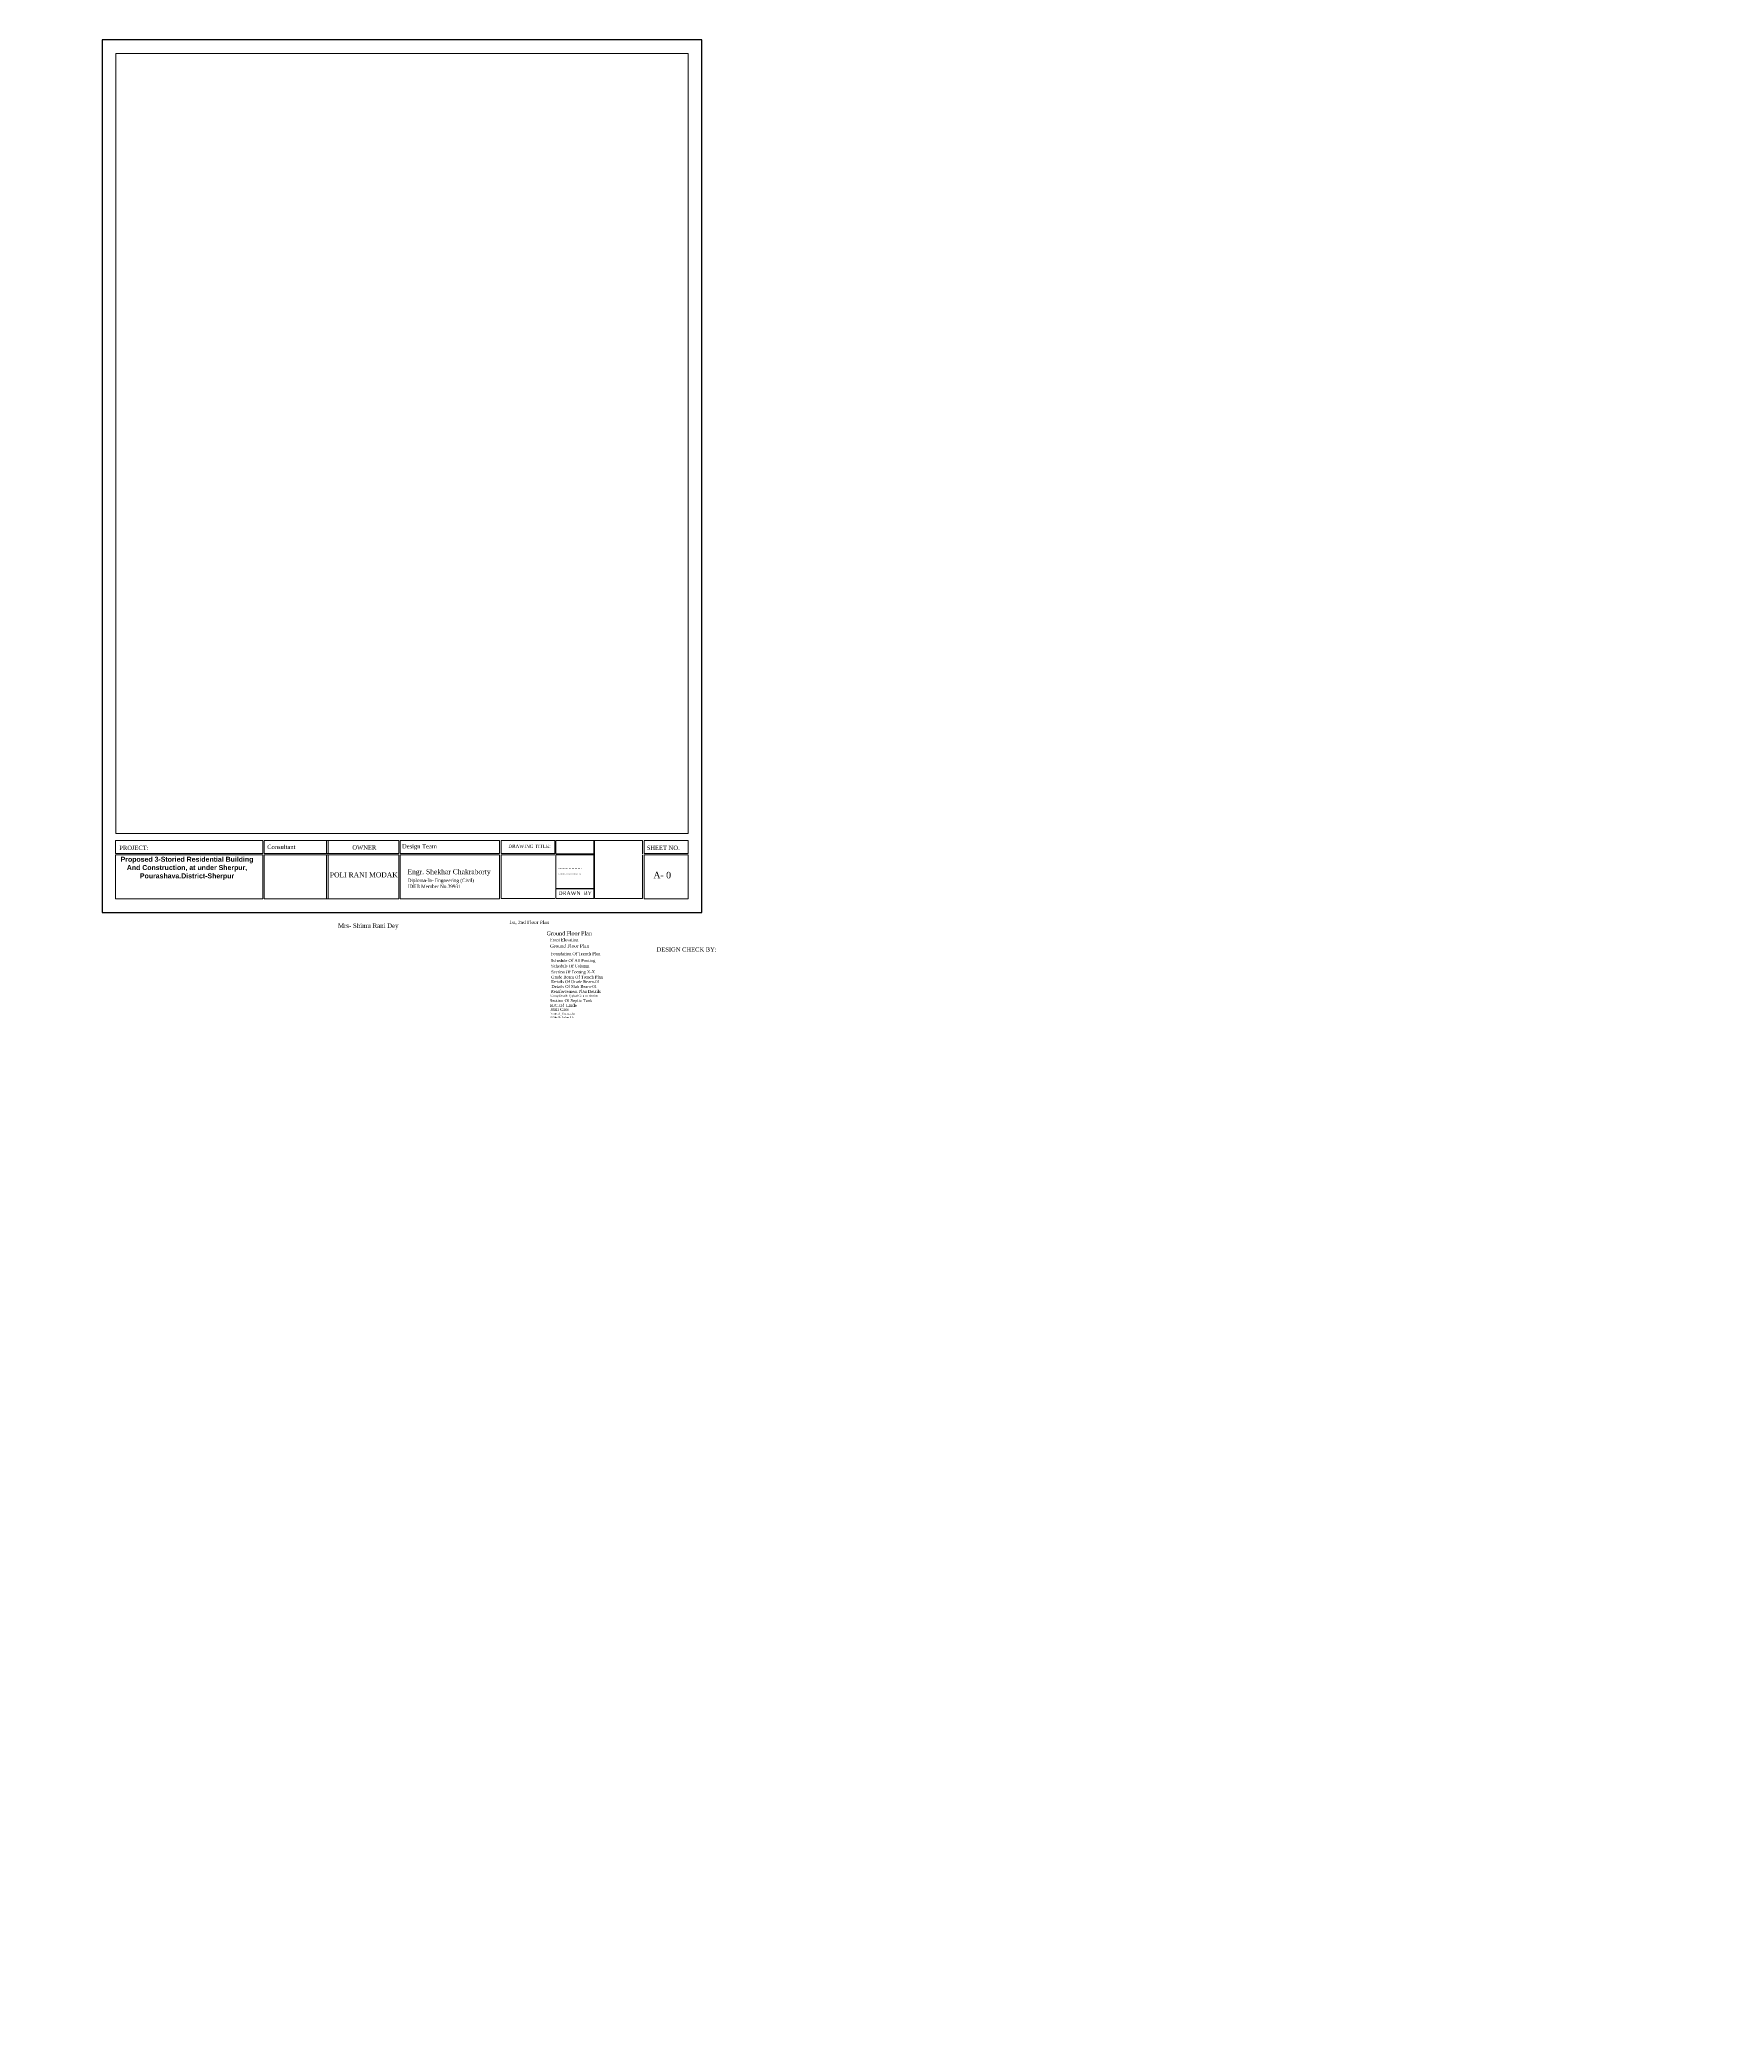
# Model space of a CAD drawing. Header units: inches. Extents: x -4010 to 92088, y -38563 to -1318.
# Drawn here: x 75883 to 79293, y -33457 to -29419 of the extents above; entities that cross this region are included whole.
import ezdxf

# ---------------------------------------------------------------- set-up
doc = ezdxf.new("R2010")
doc.units = ezdxf.units.IN
doc.header["$MEASUREMENT"] = 0
doc.header["$PDMODE"] = 99
doc.layers.add('R0D', color=1, linetype='Continuous', lineweight=35)
doc.layers.add('sheet', color=150, linetype='Continuous', lineweight=20)
doc.layers.add('Rod', color=1, linetype='Continuous')
doc.layers.add('wall', color=3, linetype='Continuous')
doc.styles.add('ARIAL', font='arial.ttf')
doc.styles.add('time-new-roman', font='times.ttf')
doc.dimstyles.new('3-8', dxfattribs={"dimscale": 1.25, "dimtxt": 6, "dimasz": 2, "dimexe": 0.18, "dimexo": 6, "dimgap": 0, "dimtad": 0, "dimdec": 0, "dimzin": 3, "dimdsep": 46, "dimlunit": 3, "dimtxsty": 'ARIAL', "dimblk": 'DD', "dimcen": 1, "dimse1": 1, "dimse2": 1, "dimclrd": 256, "dimclrt": 256, "dimadec": 0, "dimazin": 0, "dimtfac": 0.5, "dimtdec": 0, "dimtmove": 2, "dimatfit": 0, "dimfxl": 0.18, "dimtvp": 0.75, "dimfrac": 1, "dimtolj": 1, "dimtzin": 0, "dimarcsym": 0})

# ---------------------------------------------------------------- blocks, each defined once
blk = doc.blocks.new('DD')
for p, q in [((-1.6, 0), (1.6, 0)), ((0, 1.6), (0, -1.6))]:
    blk.add_line(p, q)
at = {"const_width": 0.3}
blk.add_lwpolyline([(-0.15, 0, 1), (0.15, 0, 1)], format="xyb", close=True, dxfattribs=at)
blk = doc.blocks.new('*D1277')
at = {"layer": 'Defpoints', "color": 0}
for p in [(81465.7, -33209.6), (70093, -33399.6), (70106.6, -33399.6)]:
    blk.add_point(p, dxfattribs=at)
at = {"layer": 'R0D', "lineweight": -2}
blk.add_line((70106.6, -33212.1), (70106.6, -33397.1), dxfattribs=at)
at = {"layer": 'R0D', "lineweight": -2, "xscale": 2.5, "yscale": 2.5, "zscale": 2.5}
for p, rotation in [((70106.6, -33209.6), 90), ((70106.6, -33399.6), 270)]:
    blk.add_blockref('DD', p, dxfattribs=dict(at, rotation=rotation))
at = {"layer": 'R0D', "insert": (70100.8, -33304.6), "char_height": 7.5, "attachment_point": 5, "rotation": 90, "style": 'ARIAL'}
blk.add_mtext('\\A1;15\'-10"', dxfattribs=at)
blk = doc.blocks.new('*D1279')
at = {"layer": 'Defpoints', "color": 0}
for p in [(82310.8, -33257.6), (70093, -33447.6), (70106.6, -33447.6)]:
    blk.add_point(p, dxfattribs=at)
at = {"layer": 'R0D', "lineweight": -2}
blk.add_line((70106.6, -33260.1), (70106.6, -33445.1), dxfattribs=at)
at = {"layer": 'R0D', "lineweight": -2, "xscale": 2.5, "yscale": 2.5, "zscale": 2.5}
for p, rotation in [((70106.6, -33257.6), 90), ((70106.6, -33447.6), 270)]:
    blk.add_blockref('DD', p, dxfattribs=dict(at, rotation=rotation))
at = {"layer": 'R0D', "insert": (70100.8, -33352.6), "char_height": 7.5, "attachment_point": 5, "rotation": 90, "style": 'ARIAL'}
blk.add_mtext('\\A1;15\'-10"', dxfattribs=at)
blk = doc.blocks.new('*D1281')
at = {"layer": 'Defpoints', "color": 0}
for p in [(91569.9, -32871.4), (72377.3, -33015.4), (91610.9, -33015.4)]:
    blk.add_point(p, dxfattribs=at)
at = {"layer": 'Rod', "lineweight": -2}
blk.add_line((91610.9, -32873.9), (91610.9, -33012.9), dxfattribs=at)
at = {"layer": 'Rod', "lineweight": -2, "xscale": 2.5, "yscale": 2.5, "zscale": 2.5}
for p, rotation in [((91610.9, -32871.4), 90), ((91610.9, -33015.4), 270)]:
    blk.add_blockref('DD', p, dxfattribs=dict(at, rotation=rotation))
at = {"layer": 'Rod', "insert": (91605.1, -32943.4), "char_height": 7.5, "attachment_point": 5, "rotation": 90, "style": 'ARIAL'}
blk.add_mtext('\\A1;12\'-0"', dxfattribs=at)
blk = doc.blocks.new('*D1305')
at = {"layer": 'Defpoints', "color": 0}
for p in [(84882.7, -33079), (84924.6, -33079), (73551.9, -33243.6)]:
    blk.add_point(p, dxfattribs=at)
at = {"layer": 'Rod', "lineweight": -2}
blk.add_line((84882.7, -33241.1), (84882.7, -33081.5), dxfattribs=at)
at = {"layer": 'Rod', "lineweight": -2, "xscale": 2.5, "yscale": 2.5, "zscale": 2.5}
for p, rotation in [((84882.7, -33079), 90), ((84882.7, -33243.6), 270)]:
    blk.add_blockref('DD', p, dxfattribs=dict(at, rotation=rotation))
at = {"layer": 'Rod', "insert": (84877, -33161.3), "char_height": 7.5, "attachment_point": 5, "rotation": 90, "style": 'ARIAL'}
blk.add_mtext('\\A1;13\'-9"', dxfattribs=at)
blk = doc.blocks.new('*D1308')
at = {"layer": 'Defpoints', "color": 0}
for p in [(73935.9, -33079), (73985.1, -33243.6), (85308.6, -33243.6)]:
    blk.add_point(p, dxfattribs=at)
at = {"layer": 'Rod', "lineweight": -2}
blk.add_line((73985.1, -33081.5), (73985.1, -33241.1), dxfattribs=at)
at = {"layer": 'Rod', "lineweight": -2, "xscale": 2.5, "yscale": 2.5, "zscale": 2.5}
for p, rotation in [((73985.1, -33079), 90), ((73985.1, -33243.6), 270)]:
    blk.add_blockref('DD', p, dxfattribs=dict(at, rotation=rotation))
at = {"layer": 'Rod', "insert": (73979.4, -33161.3), "char_height": 7.5, "attachment_point": 5, "rotation": 90, "style": 'ARIAL'}
blk.add_mtext('\\A1;13\'-9"', dxfattribs=at)
blk = doc.blocks.new('*D1310')
at = {"layer": 'Defpoints', "color": 0}
for p in [(85308.6, -32935), (73935.9, -33399.6), (85387.5, -33399.6)]:
    blk.add_point(p, dxfattribs=at)
at = {"layer": 'Rod', "lineweight": -2}
blk.add_line((85387.5, -32937.5), (85387.5, -33397.1), dxfattribs=at)
at = {"layer": 'Rod', "lineweight": -2, "xscale": 2.5, "yscale": 2.5, "zscale": 2.5}
for p, rotation in [((85387.5, -32935), 90), ((85387.5, -33399.6), 270)]:
    blk.add_blockref('DD', p, dxfattribs=dict(at, rotation=rotation))
at = {"layer": 'Rod', "insert": (85381.7, -33167.3), "char_height": 7.5, "attachment_point": 5, "rotation": 90, "style": 'ARIAL'}
blk.add_mtext('\\A1;38\'-9"', dxfattribs=at)
blk = doc.blocks.new('*D1312')
at = {"layer": 'Defpoints', "color": 0}
for p in [(87548.3, -32930), (76175.6, -33452.6), (87573.4, -33452.6)]:
    blk.add_point(p, dxfattribs=at)
at = {"layer": 'Rod', "lineweight": -2}
blk.add_line((87573.4, -32932.5), (87573.4, -33450.1), dxfattribs=at)
at = {"layer": 'Rod', "lineweight": -2, "xscale": 2.5, "yscale": 2.5, "zscale": 2.5}
for p, rotation in [((87573.4, -32930), 90), ((87573.4, -33452.6), 270)]:
    blk.add_blockref('DD', p, dxfattribs=dict(at, rotation=rotation))
at = {"layer": 'Rod', "insert": (87567.7, -33191.3), "char_height": 7.5, "attachment_point": 5, "rotation": 90, "style": 'ARIAL'}
blk.add_mtext('\\A1;43\'-7"', dxfattribs=at)

msp = doc.modelspace()

# ---------------------------------------------------------------- linework, layer by layer
at = {"layer": 'Defpoints'}
msp.add_lwpolyline([(76009.13, -29419.21), (76009.13, -31187.291), (77224.686, -31187.291), (77224.686, -29419.21)], close=True, dxfattribs=at)
at = {"layer": 'sheet'}
for p, q in [((76334.753, -31041.793), (76036.699, -31041.793)), ((76036.699, -31041.793), (76036.699, -31067.725)), ((76334.753, -31041.793), (76334.753, -31067.725)), ((76610.46, -31041.793), (76337.515, -31041.793)), ((76337.515, -31041.793), (76337.515, -31067.725)), ((76464.319, -31041.793), (76464.319, -31067.725)), ((76467.191, -31041.793), (76467.191, -31067.725)), ((76610.46, -31041.793), (76610.46, -31067.725)), ((76815.05, -31041.793), (76613.332, -31041.793)), ((76613.332, -31041.793), (76613.332, -31067.725)), ((76815.05, -31041.793), (76815.05, -31067.725)), ((76926.777, -31041.793), (76817.854, -31041.793)), ((76817.854, -31041.793), (76817.854, -31067.725)), ((76926.777, -31041.793), (76926.777, -31067.725)), ((77104.943, -31041.793), (76928.934, -31041.793)), ((76928.934, -31041.793), (76928.934, -31068.401)), ((77005.989, -31041.793), (77005.989, -31159.458)), ((77007.024, -31041.793), (77007.024, -31159.458)), ((77104.943, -31041.793), (77104.943, -31068.401)), ((76036.699, -31067.725), (76334.753, -31067.725)), ((76036.699, -31070.487), (76334.753, -31070.487)), ((76036.699, -31070.487), (76036.699, -31159.665)), ((76334.753, -31070.487), (76334.753, -31159.665)), ((76337.515, -31067.725), (76610.46, -31067.725)), ((76337.515, -31070.487), (76610.46, -31070.487)), ((76337.515, -31070.487), (76337.515, -31159.665)), ((76464.319, -31070.487), (76464.319, -31159.665)), ((76467.191, -31070.487), (76467.191, -31159.665)), ((76610.46, -31070.487), (76610.46, -31159.665)), ((76613.332, -31067.725), (76815.05, -31067.725)), ((76613.332, -31070.487), (76815.05, -31070.487)), ((76613.332, -31070.487), (76613.332, -31159.665)), ((76815.05, -31070.487), (76815.05, -31159.665)), ((76817.854, -31067.725), (76926.777, -31067.725)), ((76817.854, -31070.487), (76926.777, -31070.487)), ((76817.854, -31070.487), (76817.854, -31159.582)), ((76928.934, -31068.401), (77007.024, -31068.401)), ((76928.934, -31070.558), (77007.024, -31070.558)), ((76928.934, -31070.558), (76928.934, -31138.786)), ((77104.943, -31070.558), (77104.943, -31138.786)), ((77107.882, -31067.725), (77197.059, -31067.725)), ((77107.882, -31070.487), (77197.059, -31070.487)), ((76036.699, -31159.665), (76334.753, -31159.665)), ((76337.515, -31159.665), (76610.46, -31159.665)), ((76613.332, -31159.665), (76815.05, -31159.665)), ((76817.854, -31159.582), (76926.777, -31159.582)), ((76928.934, -31138.786), (77007.024, -31138.786)), ((76928.934, -31139.821), (76928.934, -31159.458)), ((76928.934, -31139.821), (77005.989, -31139.821)), ((76928.934, -31159.458), (77005.989, -31159.458)), ((77007.024, -31159.458), (77104.943, -31159.458)), ((77104.943, -31139.821), (77104.943, -31159.458))]:
    msp.add_line(p, q, dxfattribs=at)
for points in [[(77197.059, -31027.427), (77197.059, -29446.836), (76036.756, -29446.836), (76036.756, -31027.427)], [(77107.882, -31159.665), (77197.059, -31159.665), (77197.059, -31070.487), (77107.882, -31070.487)]]:
    msp.add_lwpolyline(points, close=True, dxfattribs=at)
for points in [[(77197.059, -31067.725), (77197.059, -31041.793), (77107.882, -31041.793), (77107.882, -31067.725)], [(77107.882, -31070.487), (77107.882, -31159.665), (77197.059, -31159.665), (77197.059, -31070.487), (77107.882, -31070.487)]]:
    msp.add_lwpolyline(points, dxfattribs=at)

# ---------------------------------------------------------------- texts
at = {"layer": 'wall', "linetype": 'Continuous', "style": 'time-new-roman'}
for s, height, p in [('Consultant', 8.6332, (76343.894, -31058.986)), ('OWNER', 8.6332, (76516.522, -31060.13)), ('Design Team', 8.63321, (76617.22, -31057.729)), ('POLI RANI MODAK', 10.07962, (76470.839, -31116.315)), ('Engr. Shekhar Chakraborty', 10.07962, (76628.096, -31110.026)), ('Diploma-In- Engneering (Civil) ', 6.90657, (76628.656, -31126.023)), ('IDEB Member No.39931 ', 6.90657, (76628.569, -31138.153))]:
    msp.add_text(s, height=height, dxfattribs=at).set_placement(p)
at = {"layer": 'wall', "insert": (76044.127, -31052.337), "char_height": 8.6332, "width": 477.28176, "attachment_point": 1, "style": 'time-new-roman'}
msp.add_mtext('PROJECT:', dxfattribs=at)
at = {"layer": 'wall', "linetype": 'Continuous', "style": 'time-new-roman'}
for s, insert, char_height, width, attachment_point in [('\\pt1.472;{\\fArial|b1|i0|c0|p34;Proposed 3-Storied Residential Building \\PAnd Construction, at under Sherpur, \\PPourashava.District-Sherpur   }', (76181.354, -31074.695), 10.07962, 297.56904, 2), ('DRAWING TITLE:', (76832.677, -31050.01), 6.90657, 477.28176, 1), ('SHEET NO.', (77113.298, -31052.261), 8.6332, 477.28176, 1), ('................         ', (76933.764, -31090.755), 7.8693, 372.62069, 1), ('...................', (76934.062, -31103.795), 6.29544, 298.09655, 1), ('A- 0         ', (77126.753, -31105.203), 13.10351, 55.22424, 1), ('DRAWN  BY           ', (76933.822, -31144.436), 7.8693, 372.62069, 1), ('1st, 2nd Floor Plan', (76834.773, -31203.938), 6.90657, 142.23753, 1), ('Mrs- Shimu Rani Dey', (76487.356, -31209.847, 0.057), 9.07166, 477.28176, 1), ('{\\C1;Ground Floor Plan}', (76910.186, -31225.839), 8, 142.23753, 1), ('Front Elevation', (76917.155, -31239.868), 6, 142.23753, 1), ('Ground Floor Plan', (76917.268, -31251.912), 6.90657, 142.23753, 1), ('Foundation Of Trench Plan', (76918.624, -31268.174), 6, 142.23753, 1), ('Schedule Of All Footing', (76918.694, -31281.909), 6, 142.23753, 1), ('DESIGN CHECK BY:', (77133.264, -31258.156), 8.63321, 121.55553, 1), ('Details Of Grade Beam-01', (76919.682, -31324.735), 6, 142.23753, 1), ('Grade Beam Of Trench Plan', (76919.628, -31315.45), 6, 142.23753, 1), ('Schedule Of Column', (76919.426, -31293.075), 6, 142.23753, 1), ('Section Of Footing X-X', (76919.452, -31305.141), 6, 142.23753, 1), ('Section Of Septic Tank', (76916.892, -31363.024), 6, 142.23753, 1), ('Stirrup Details Typical Column Section', (76917.186, -31354.106), 4, 142.23753, 1), ('Reinforcement Plan Details', (76918.66, -31344.566), 6, 142.23753, 1), ('Details Of Slab Beam-01', (76919.826, -31334.595), 6, 142.23753, 1), ('SEC.Of  Lintle ', (76916.536, -31372.927), 6, 142.23753, 1), ('Notes Of Foundation\\PNotes Of Cover For', (76917.646, -31390.567), 4, 142.23753, 1), ('Stair Case ', (76918.17, -31380.953), 6, 142.23753, 1)]:
    msp.add_mtext(s, dxfattribs=dict(at, insert=insert, char_height=char_height, width=width, attachment_point=attachment_point))

# ---------------------------------------------------------------- dimensions: what is measured, and where the dimension line sits
at = {"layer": 'R0D'}
for base, p1, p2, picture, middle in [((70106.556, -33399.564), (81465.709, -33209.564), (70093.026, -33399.564), '*D1277', (70100.812, -33304.564)), ((70106.556, -33447.564), (82310.844, -33257.564), (70093.026, -33447.564), '*D1279', (70100.812, -33352.564))]:
    dim = msp.add_linear_dim(base=base, p1=p1, p2=p2, angle=90, dimstyle='3-8', dxfattribs=at)
    dim.commit()
    dim.dimension.update_dxf_attribs({"geometry": picture, "text_midpoint": middle})
at = {"layer": 'Rod'}
for base, p1, p2, picture, middle in [((91610.879, -33015.36), (91569.871, -32871.36), (72377.328, -33015.36), '*D1281', (91605.135, -32943.36)), ((85387.491, -33399.564), (85308.608, -32935.031), (73935.926, -33399.564), '*D1310', (85381.744, -33167.297)), ((87573.442, -33452.564), (87548.278, -32930.031), (76175.595, -33452.564), '*D1312', (87567.694, -33191.297)), ((84882.721, -33078.995), (73551.926, -33243.564), (84924.608, -33078.995), '*D1305', (84876.973, -33161.28)), ((73985.099, -33243.564), (73935.926, -33078.995), (85308.608, -33243.564), '*D1308', (73979.351, -33161.28))]:
    dim = msp.add_linear_dim(base=base, p1=p1, p2=p2, angle=90, dimstyle='3-8', dxfattribs=at)
    dim.commit()
    dim.dimension.update_dxf_attribs({"geometry": picture, "text_midpoint": middle})

doc.saveas('drawing.dxf')
